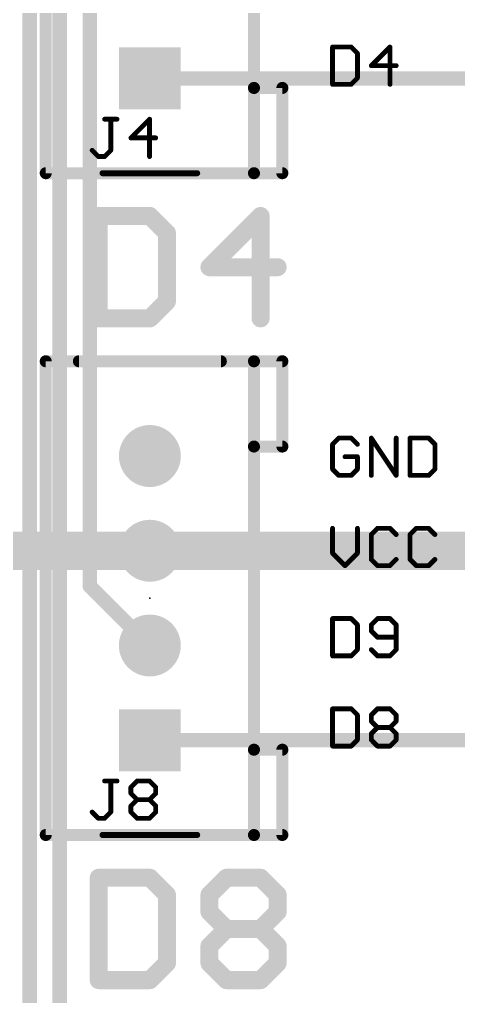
# Model space of a CAD drawing. Extents: x -0.23 to 5.5, y -0.23 to 4.66.
# Drawn here: x 0.617 to 0.982, y 0.819 to 1.631 of the extents above; entities that cross this region are included whole.
import ezdxf

# ---------------------------------------------------------------- set-up
doc = ezdxf.new("R2010")
doc.units = 0
for name, color, linetype in [('1', 14, 'CONTINUOUS'), ('16', 174, 'CONTINUOUS'), ('17', 94, 'CONTINUOUS'), ('21', 251, 'CONTINUOUS'), ('23', 178, 'CONTINUOUS'), ('25', 251, 'CONTINUOUS')]:
    doc.layers.add(name, color=color, linetype=linetype)

# ---------------------------------------------------------------- blocks, each defined once
blk = doc.blocks.new('SQUAREP')
blk.add_solid([(-0.5, -0.5), (0.5, -0.5), (-0.5, 0.5), (0.5, 0.5)])
blk = doc.blocks.new('ROUNDP')
at = {"const_width": 0.5}
blk.add_lwpolyline([(0, -0.25, 1), (0, 0.25, 1), (0, -0.25)], format="xyb", dxfattribs=at)

msp = doc.modelspace()

# ---------------------------------------------------------------- linework, layer by layer
at = {"layer": '1'}
for points, const_width in [([(0.725, 1.18937), (0.57437, 1.18937)], 0.032), ([(0.725, 1.03189), (1.12126, 1.03189)], 0.012)]:
    msp.add_lwpolyline(points, dxfattribs=dict(at, const_width=const_width))
for points, const_width in [([(0.725, 1.18137, 1), (0.725, 1.19737)], 0.016), ([(0.725, 1.03489, 1), (0.725, 1.02889)], 0.006)]:
    msp.add_lwpolyline(points, format="xyb", dxfattribs=dict(at, const_width=const_width))
at = {"layer": '16'}
for points, const_width in [([(0.625, 1.885), (0.625, 0.58189)], 0.012), ([(0.65, 1.875), (0.65, 0.63563)], 0.012), ([(0.675, 1.16), (0.675, 1.865)], 0.012), ([(0.725, 1.58189), (1.12126, 1.58189)], 0.012), ([(0.725, 1.18937), (1.2, 1.18937)], 0.032), ([(0.72437, 1.11063), (0.675, 1.16)], 0.012), ([(0.725, 1.11063), (0.72437, 1.11063)], 0.012)]:
    msp.add_lwpolyline(points, dxfattribs=dict(at, const_width=const_width))
for points, const_width in [([(0.725, 1.58489, 1), (0.725, 1.57889)], 0.006), ([(0.725, 1.19737, 1), (0.725, 1.18137)], 0.016), ([(0.677121, 1.162121, 1), (0.672879, 1.157879)], 0.006), ([(0.672, 1.16, 1), (0.678, 1.16)], 0.006), ([(0.72437, 1.11363, 1), (0.72437, 1.10763)], 0.006), ([(0.722249, 1.108509, 1), (0.726491, 1.112751)], 0.006), ([(0.725, 1.10763, 1), (0.725, 1.11363)], 0.006)]:
    msp.add_lwpolyline(points, format="xyb", dxfattribs=dict(at, const_width=const_width))
at = {"layer": '21'}
for points, const_width in [([(0.638386, 1.50315), (0.638386, 1.89685)], 0.01), ([(0.811614, 1.574016), (0.811614, 1.825984)], 0.01), ([(0.877, 1.608026), (0.877, 1.577)], 0.004), ([(0.892513, 1.608026), (0.877, 1.608026)], 0.004), ([(0.897684, 1.602855), (0.892513, 1.608026)], 0.004), ([(0.924741, 1.608026), (0.909227, 1.592513)], 0.004), ([(0.924741, 1.577), (0.924741, 1.608026)], 0.004), ([(0.897684, 1.582171), (0.897684, 1.602855)], 0.004), ([(0.909227, 1.592513), (0.929912, 1.592513)], 0.004), ([(0.892513, 1.577), (0.897684, 1.582171)], 0.004), ([(0.811614, 1.50315), (0.811614, 1.574016)], 0.01), ([(0.835236, 1.574016), (0.811614, 1.574016)], 0.01), ([(0.835236, 1.50315), (0.835236, 1.574016)], 0.01), ([(0.877, 1.577), (0.892513, 1.577)], 0.004), ([(0.638386, 1.50315), (0.811614, 1.50315)], 0.01), ([(0.68563, 1.50315), (0.76437, 1.50315)], 0.005), ([(0.811614, 1.50315), (0.835236, 1.50315)], 0.01), ([(0.6825, 1.467573), (0.6825, 1.3825)], 0.015), ([(0.725036, 1.467573), (0.6825, 1.467573)], 0.015), ([(0.739215, 1.453394), (0.725036, 1.467573)], 0.015), ([(0.817115, 1.467573), (0.774579, 1.425036)], 0.015), ([(0.817115, 1.3825), (0.817115, 1.467573)], 0.015), ([(0.739215, 1.396679), (0.739215, 1.453394)], 0.015), ([(0.774579, 1.425036), (0.831294, 1.425036)], 0.015), ([(0.725036, 1.3825), (0.739215, 1.396679)], 0.015), ([(0.6825, 1.3825), (0.725036, 1.3825)], 0.015), ([(0.811614, 1.34685), (0.638386, 1.34685)], 0.01), ([(0.638386, 0.95315), (0.638386, 1.34685)], 0.01), ([(0.665945, 1.34685), (0.784055, 1.34685)], 0.01), ([(0.811614, 1.275984), (0.811614, 1.34685)], 0.01), ([(0.835236, 1.34685), (0.811614, 1.34685)], 0.01), ([(0.835236, 1.275984), (0.835236, 1.34685)], 0.01), ([(0.882171, 1.283026), (0.877, 1.277855)], 0.004), ([(0.892513, 1.283026), (0.882171, 1.283026)], 0.004), ([(0.897684, 1.277855), (0.892513, 1.283026)], 0.004), ([(0.909227, 1.252), (0.909227, 1.283026)], 0.004), ([(0.909227, 1.283026), (0.929912, 1.252)], 0.004), ([(0.929912, 1.252), (0.929912, 1.283026)], 0.004), ([(0.941455, 1.283026), (0.941455, 1.252)], 0.004), ([(0.956968, 1.283026), (0.941455, 1.283026)], 0.004), ([(0.962139, 1.277855), (0.956968, 1.283026)], 0.004), ([(0.811614, 1.024016), (0.811614, 1.275984)], 0.01), ([(0.811614, 1.275984), (0.835236, 1.275984)], 0.01), ([(0.877, 1.277855), (0.877, 1.257171)], 0.004), ([(0.962139, 1.257171), (0.962139, 1.277855)], 0.004), ([(0.897684, 1.267513), (0.887342, 1.267513)], 0.004), ([(0.897684, 1.257171), (0.897684, 1.267513)], 0.004), ([(0.877, 1.257171), (0.882171, 1.252)], 0.004), ([(0.892513, 1.252), (0.897684, 1.257171)], 0.004), ([(0.956968, 1.252), (0.962139, 1.257171)], 0.004), ([(0.882171, 1.252), (0.892513, 1.252)], 0.004), ([(0.941455, 1.252), (0.956968, 1.252)], 0.004), ([(0.877, 1.208026), (0.877, 1.187342)], 0.004), ([(0.897684, 1.187342), (0.897684, 1.208026)], 0.004), ([(0.914398, 1.208026), (0.909227, 1.202855)], 0.004), ([(0.924741, 1.208026), (0.914398, 1.208026)], 0.004), ([(0.929912, 1.202855), (0.924741, 1.208026)], 0.004), ([(0.946626, 1.208026), (0.941455, 1.202855)], 0.004), ([(0.956968, 1.208026), (0.946626, 1.208026)], 0.004), ([(0.962139, 1.202855), (0.956968, 1.208026)], 0.004), ([(0.909227, 1.202855), (0.909227, 1.182171)], 0.004), ([(0.941455, 1.202855), (0.941455, 1.182171)], 0.004), ([(0.877, 1.187342), (0.887342, 1.177)], 0.004), ([(0.887342, 1.177), (0.897684, 1.187342)], 0.004), ([(0.909227, 1.182171), (0.914398, 1.177)], 0.004), ([(0.914398, 1.177), (0.924741, 1.177)], 0.004), ([(0.924741, 1.177), (0.929912, 1.182171)], 0.004), ([(0.941455, 1.182171), (0.946626, 1.177)], 0.004), ([(0.946626, 1.177), (0.956968, 1.177)], 0.004), ([(0.956968, 1.177), (0.962139, 1.182171)], 0.004), ([(0.877, 1.133026), (0.877, 1.102)], 0.004), ([(0.892513, 1.133026), (0.877, 1.133026)], 0.004), ([(0.897684, 1.127855), (0.892513, 1.133026)], 0.004), ([(0.897684, 1.107171), (0.897684, 1.127855)], 0.004), ([(0.914398, 1.133026), (0.909227, 1.127855)], 0.004), ([(0.909227, 1.127855), (0.909227, 1.122684)], 0.004), ([(0.924741, 1.133026), (0.914398, 1.133026)], 0.004), ([(0.929912, 1.127855), (0.924741, 1.133026)], 0.004), ([(0.929912, 1.107171), (0.929912, 1.127855)], 0.004), ([(0.909227, 1.122684), (0.914398, 1.117513)], 0.004), ([(0.914398, 1.117513), (0.929912, 1.117513)], 0.004), ([(0.892513, 1.102), (0.897684, 1.107171)], 0.004), ([(0.909227, 1.107171), (0.914398, 1.102)], 0.004), ([(0.924741, 1.102), (0.929912, 1.107171)], 0.004), ([(0.877, 1.102), (0.892513, 1.102)], 0.004), ([(0.914398, 1.102), (0.924741, 1.102)], 0.004), ([(0.877, 1.058026), (0.877, 1.027)], 0.004), ([(0.892513, 1.058026), (0.877, 1.058026)], 0.004), ([(0.897684, 1.052855), (0.892513, 1.058026)], 0.004), ([(0.909227, 1.052855), (0.914398, 1.058026)], 0.004), ([(0.914398, 1.058026), (0.924741, 1.058026)], 0.004), ([(0.924741, 1.058026), (0.929912, 1.052855)], 0.004), ([(0.897684, 1.032171), (0.897684, 1.052855)], 0.004), ([(0.909227, 1.047684), (0.909227, 1.052855)], 0.004), ([(0.914398, 1.042513), (0.909227, 1.047684)], 0.004), ([(0.929912, 1.047684), (0.924741, 1.042513)], 0.004), ([(0.929912, 1.052855), (0.929912, 1.047684)], 0.004), ([(0.909227, 1.037342), (0.914398, 1.042513)], 0.004), ([(0.909227, 1.032171), (0.909227, 1.037342)], 0.004), ([(0.914398, 1.042513), (0.924741, 1.042513)], 0.004), ([(0.924741, 1.042513), (0.929912, 1.037342)], 0.004), ([(0.929912, 1.037342), (0.929912, 1.032171)], 0.004), ([(0.892513, 1.027), (0.897684, 1.032171)], 0.004), ([(0.914398, 1.027), (0.909227, 1.032171)], 0.004), ([(0.929912, 1.032171), (0.924741, 1.027)], 0.004), ([(0.811614, 0.95315), (0.811614, 1.024016)], 0.01), ([(0.835236, 1.024016), (0.811614, 1.024016)], 0.01), ([(0.835236, 0.95315), (0.835236, 1.024016)], 0.01), ([(0.877, 1.027), (0.892513, 1.027)], 0.004), ([(0.924741, 1.027), (0.914398, 1.027)], 0.004), ([(0.638386, 0.95315), (0.811614, 0.95315)], 0.01), ([(0.811614, 0.95315), (0.835236, 0.95315)], 0.01), ([(0.68563, 0.95315), (0.76437, 0.95315)], 0.005), ([(0.6825, 0.917573), (0.6825, 0.8325)], 0.015), ([(0.725036, 0.917573), (0.6825, 0.917573)], 0.015), ([(0.739215, 0.903394), (0.725036, 0.917573)], 0.015), ([(0.774579, 0.903394), (0.788757, 0.917573)], 0.015), ([(0.788757, 0.917573), (0.817115, 0.917573)], 0.015), ([(0.817115, 0.917573), (0.831294, 0.903394)], 0.015), ([(0.739215, 0.846679), (0.739215, 0.903394)], 0.015), ([(0.774579, 0.889215), (0.774579, 0.903394)], 0.015), ([(0.831294, 0.903394), (0.831294, 0.889215)], 0.015), ([(0.788757, 0.875036), (0.774579, 0.889215)], 0.015), ([(0.831294, 0.889215), (0.817115, 0.875036)], 0.015), ([(0.774579, 0.860858), (0.788757, 0.875036)], 0.015), ([(0.788757, 0.875036), (0.817115, 0.875036)], 0.015), ([(0.817115, 0.875036), (0.831294, 0.860858)], 0.015), ([(0.774579, 0.846679), (0.774579, 0.860858)], 0.015), ([(0.831294, 0.860858), (0.831294, 0.846679)], 0.015), ([(0.725036, 0.8325), (0.739215, 0.846679)], 0.015), ([(0.788757, 0.8325), (0.774579, 0.846679)], 0.015), ([(0.831294, 0.846679), (0.817115, 0.8325)], 0.015), ([(0.6825, 0.8325), (0.725036, 0.8325)], 0.015), ([(0.817115, 0.8325), (0.788757, 0.8325)], 0.015)]:
    msp.add_lwpolyline(points, dxfattribs=dict(at, const_width=const_width))
for points, const_width in [([(0.878, 1.608026, 1), (0.876, 1.608026)], 0.002), ([(0.877, 1.609026, 1), (0.877, 1.607026)], 0.002), ([(0.89322, 1.608734, 1), (0.891806, 1.607319)], 0.002), ([(0.892513, 1.607026, 1), (0.892513, 1.609026)], 0.002), ([(0.925741, 1.608026, 1), (0.923741, 1.608026)], 0.002), ([(0.925448, 1.607319, 1), (0.924034, 1.608734)], 0.002), ([(0.898684, 1.602855, 1), (0.896684, 1.602855)], 0.002), ([(0.896977, 1.602148, 1), (0.898391, 1.603562)], 0.002), ([(0.909227, 1.593513, 1), (0.909227, 1.591513)], 0.002), ([(0.90852, 1.59322, 1), (0.909935, 1.591806)], 0.002), ([(0.929912, 1.591513, 1), (0.929912, 1.593513)], 0.002), ([(0.898391, 1.581464, 1), (0.896977, 1.582878)], 0.002), ([(0.814114, 1.574016, 1), (0.809114, 1.574016)], 0.005), ([(0.811614, 1.576516, 1), (0.811614, 1.571516)], 0.005), ([(0.809114, 1.574016, 1), (0.814114, 1.574016)], 0.005), ([(0.837736, 1.574016, 1), (0.832736, 1.574016)], 0.005), ([(0.835236, 1.571516, 1), (0.835236, 1.576516)], 0.005), ([(0.877, 1.578, 1), (0.877, 1.576)], 0.002), ([(0.876, 1.577, 1), (0.878, 1.577)], 0.002), ([(0.891806, 1.577707, 1), (0.89322, 1.576293)], 0.002), ([(0.892513, 1.576, 1), (0.892513, 1.578)], 0.002), ([(0.896684, 1.582171, 1), (0.898684, 1.582171)], 0.002), ([(0.923741, 1.577, 1), (0.925741, 1.577)], 0.002), ([(0.638386, 1.50565, 1), (0.638386, 1.50065)], 0.005), ([(0.635886, 1.50315, 1), (0.640886, 1.50315)], 0.005), ([(0.68563, 1.5044, 1), (0.68563, 1.5019)], 0.0025), ([(0.76437, 1.5019, 1), (0.76437, 1.5044)], 0.0025), ([(0.811614, 1.50565, 1), (0.811614, 1.50065)], 0.005), ([(0.809114, 1.50315, 1), (0.814114, 1.50315)], 0.005), ([(0.811614, 1.50065, 1), (0.811614, 1.50565)], 0.005), ([(0.832736, 1.50315, 1), (0.837736, 1.50315)], 0.005), ([(0.835236, 1.50065, 1), (0.835236, 1.50565)], 0.005), ([(0.68625, 1.467573, 1), (0.67875, 1.467573)], 0.0075), ([(0.6825, 1.471323, 1), (0.6825, 1.463823)], 0.0075), ([(0.727688, 1.470224, 1), (0.722385, 1.464921)], 0.0075), ([(0.725036, 1.463823, 1), (0.725036, 1.471323)], 0.0075), ([(0.820865, 1.467573, 1), (0.813365, 1.467573)], 0.0075), ([(0.819767, 1.464921, 1), (0.814463, 1.470224)], 0.0075), ([(0.742965, 1.453394, 1), (0.735465, 1.453394)], 0.0075), ([(0.736563, 1.450742, 1), (0.741867, 1.456045)], 0.0075), ([(0.774579, 1.428786, 1), (0.774579, 1.421286)], 0.0075), ([(0.771927, 1.427688, 1), (0.77723, 1.422385)], 0.0075), ([(0.831294, 1.421286, 1), (0.831294, 1.428786)], 0.0075), ([(0.735465, 1.396679, 1), (0.742965, 1.396679)], 0.0075), ([(0.741867, 1.394027, 1), (0.736563, 1.39933)], 0.0075), ([(0.6825, 1.38625, 1), (0.6825, 1.37875)], 0.0075), ([(0.722385, 1.385152, 1), (0.727688, 1.379848)], 0.0075), ([(0.725036, 1.37875, 1), (0.725036, 1.38625)], 0.0075), ([(0.67875, 1.3825, 1), (0.68625, 1.3825)], 0.0075), ([(0.813365, 1.3825, 1), (0.820865, 1.3825)], 0.0075), ([(0.638386, 1.34935, 1), (0.638386, 1.34435)], 0.005), ([(0.640886, 1.34685, 1), (0.635886, 1.34685)], 0.005), ([(0.665945, 1.34935, 1), (0.665945, 1.34435)], 0.005), ([(0.784055, 1.34435, 1), (0.784055, 1.34935)], 0.005), ([(0.814114, 1.34685, 1), (0.809114, 1.34685)], 0.005), ([(0.811614, 1.34935, 1), (0.811614, 1.34435)], 0.005), ([(0.811614, 1.34435, 1), (0.811614, 1.34935)], 0.005), ([(0.837736, 1.34685, 1), (0.832736, 1.34685)], 0.005), ([(0.835236, 1.34435, 1), (0.835236, 1.34935)], 0.005), ([(0.882171, 1.284026, 1), (0.882171, 1.282026)], 0.002), ([(0.882878, 1.282319, 1), (0.881464, 1.283734)], 0.002), ([(0.89322, 1.283734, 1), (0.891806, 1.282319)], 0.002), ([(0.892513, 1.282026, 1), (0.892513, 1.284026)], 0.002), ([(0.91006, 1.283581, 1), (0.908395, 1.282472)], 0.002), ([(0.910227, 1.283026, 1), (0.908227, 1.283026)], 0.002), ([(0.930912, 1.283026, 1), (0.928912, 1.283026)], 0.002), ([(0.942455, 1.283026, 1), (0.940455, 1.283026)], 0.002), ([(0.941455, 1.284026, 1), (0.941455, 1.282026)], 0.002), ([(0.957675, 1.283734, 1), (0.956261, 1.282319)], 0.002), ([(0.956968, 1.282026, 1), (0.956968, 1.284026)], 0.002), ([(0.814114, 1.275984, 1), (0.809114, 1.275984)], 0.005), ([(0.811614, 1.278484, 1), (0.811614, 1.273484)], 0.005), ([(0.809114, 1.275984, 1), (0.814114, 1.275984)], 0.005), ([(0.832736, 1.275984, 1), (0.837736, 1.275984)], 0.005), ([(0.835236, 1.273484, 1), (0.835236, 1.278484)], 0.005), ([(0.878, 1.277855, 1), (0.876, 1.277855)], 0.002), ([(0.876293, 1.278562, 1), (0.877707, 1.277148)], 0.002), ([(0.896977, 1.277148, 1), (0.898391, 1.278562)], 0.002), ([(0.963139, 1.277855, 1), (0.961139, 1.277855)], 0.002), ([(0.961432, 1.277148, 1), (0.962846, 1.278562)], 0.002), ([(0.887342, 1.268513, 1), (0.887342, 1.266513)], 0.002), ([(0.898684, 1.267513, 1), (0.896684, 1.267513)], 0.002), ([(0.897684, 1.266513, 1), (0.897684, 1.268513)], 0.002), ([(0.877707, 1.257878, 1), (0.876293, 1.256464)], 0.002), ([(0.898391, 1.256464, 1), (0.896977, 1.257878)], 0.002), ([(0.962846, 1.256464, 1), (0.961432, 1.257878)], 0.002), ([(0.876, 1.257171, 1), (0.878, 1.257171)], 0.002), ([(0.882171, 1.253, 1), (0.882171, 1.251)], 0.002), ([(0.881464, 1.251293, 1), (0.882878, 1.252707)], 0.002), ([(0.891806, 1.252707, 1), (0.89322, 1.251293)], 0.002), ([(0.892513, 1.251, 1), (0.892513, 1.253)], 0.002), ([(0.896684, 1.257171, 1), (0.898684, 1.257171)], 0.002), ([(0.908227, 1.252, 1), (0.910227, 1.252)], 0.002), ([(0.928912, 1.252, 1), (0.930912, 1.252)], 0.002), ([(0.92908, 1.251445, 1), (0.930744, 1.252555)], 0.002), ([(0.941455, 1.253, 1), (0.941455, 1.251)], 0.002), ([(0.940455, 1.252, 1), (0.942455, 1.252)], 0.002), ([(0.956261, 1.252707, 1), (0.957675, 1.251293)], 0.002), ([(0.956968, 1.251, 1), (0.956968, 1.253)], 0.002), ([(0.961139, 1.257171, 1), (0.963139, 1.257171)], 0.002), ([(0.878, 1.208026, 1), (0.876, 1.208026)], 0.002), ([(0.898684, 1.208026, 1), (0.896684, 1.208026)], 0.002), ([(0.914398, 1.209026, 1), (0.914398, 1.207026)], 0.002), ([(0.915106, 1.207319, 1), (0.913691, 1.208734)], 0.002), ([(0.925448, 1.208734, 1), (0.924034, 1.207319)], 0.002), ([(0.924741, 1.207026, 1), (0.924741, 1.209026)], 0.002), ([(0.946626, 1.209026, 1), (0.946626, 1.207026)], 0.002), ([(0.947333, 1.207319, 1), (0.945919, 1.208734)], 0.002), ([(0.957675, 1.208734, 1), (0.956261, 1.207319)], 0.002), ([(0.956968, 1.207026, 1), (0.956968, 1.209026)], 0.002), ([(0.910227, 1.202855, 1), (0.908227, 1.202855)], 0.002), ([(0.90852, 1.203562, 1), (0.909935, 1.202148)], 0.002), ([(0.929205, 1.202148, 1), (0.930619, 1.203562)], 0.002), ([(0.942455, 1.202855, 1), (0.940455, 1.202855)], 0.002), ([(0.940748, 1.203562, 1), (0.942162, 1.202148)], 0.002), ([(0.961432, 1.202148, 1), (0.962846, 1.203562)], 0.002), ([(0.877707, 1.188049, 1), (0.876293, 1.186635)], 0.002), ([(0.876, 1.187342, 1), (0.878, 1.187342)], 0.002), ([(0.896684, 1.187342, 1), (0.898684, 1.187342)], 0.002), ([(0.898391, 1.186635, 1), (0.896977, 1.188049)], 0.002), ([(0.886635, 1.177707, 1), (0.888049, 1.176293)], 0.002), ([(0.886635, 1.176293, 1), (0.888049, 1.177707)], 0.002), ([(0.909935, 1.182878, 1), (0.90852, 1.181464)], 0.002), ([(0.908227, 1.182171, 1), (0.910227, 1.182171)], 0.002), ([(0.914398, 1.178, 1), (0.914398, 1.176)], 0.002), ([(0.913691, 1.176293, 1), (0.915106, 1.177707)], 0.002), ([(0.924034, 1.177707, 1), (0.925448, 1.176293)], 0.002), ([(0.924741, 1.176, 1), (0.924741, 1.178)], 0.002), ([(0.930619, 1.181464, 1), (0.929205, 1.182878)], 0.002), ([(0.942162, 1.182878, 1), (0.940748, 1.181464)], 0.002), ([(0.940455, 1.182171, 1), (0.942455, 1.182171)], 0.002), ([(0.946626, 1.178, 1), (0.946626, 1.176)], 0.002), ([(0.945919, 1.176293, 1), (0.947333, 1.177707)], 0.002), ([(0.956261, 1.177707, 1), (0.957675, 1.176293)], 0.002), ([(0.956968, 1.176, 1), (0.956968, 1.178)], 0.002), ([(0.962846, 1.181464, 1), (0.961432, 1.182878)], 0.002), ([(0.878, 1.133026, 1), (0.876, 1.133026)], 0.002), ([(0.877, 1.134026, 1), (0.877, 1.132026)], 0.002), ([(0.89322, 1.133734, 1), (0.891806, 1.132319)], 0.002), ([(0.892513, 1.132026, 1), (0.892513, 1.134026)], 0.002), ([(0.898684, 1.127855, 1), (0.896684, 1.127855)], 0.002), ([(0.896977, 1.127148, 1), (0.898391, 1.128562)], 0.002), ([(0.910227, 1.127855, 1), (0.908227, 1.127855)], 0.002), ([(0.90852, 1.128562, 1), (0.909935, 1.127148)], 0.002), ([(0.914398, 1.134026, 1), (0.914398, 1.132026)], 0.002), ([(0.915106, 1.132319, 1), (0.913691, 1.133734)], 0.002), ([(0.925448, 1.133734, 1), (0.924034, 1.132319)], 0.002), ([(0.924741, 1.132026, 1), (0.924741, 1.134026)], 0.002), ([(0.930912, 1.127855, 1), (0.928912, 1.127855)], 0.002), ([(0.929205, 1.127148, 1), (0.930619, 1.128562)], 0.002), ([(0.909935, 1.123391, 1), (0.90852, 1.121977)], 0.002), ([(0.908227, 1.122684, 1), (0.910227, 1.122684)], 0.002), ([(0.914398, 1.118513, 1), (0.914398, 1.116513)], 0.002), ([(0.913691, 1.116806, 1), (0.915106, 1.11822)], 0.002), ([(0.929912, 1.116513, 1), (0.929912, 1.118513)], 0.002), ([(0.896684, 1.107171, 1), (0.898684, 1.107171)], 0.002), ([(0.898391, 1.106464, 1), (0.896977, 1.107878)], 0.002), ([(0.909935, 1.107878, 1), (0.90852, 1.106464)], 0.002), ([(0.928912, 1.107171, 1), (0.930912, 1.107171)], 0.002), ([(0.930619, 1.106464, 1), (0.929205, 1.107878)], 0.002), ([(0.877, 1.103, 1), (0.877, 1.101)], 0.002), ([(0.876, 1.102, 1), (0.878, 1.102)], 0.002), ([(0.891806, 1.102707, 1), (0.89322, 1.101293)], 0.002), ([(0.892513, 1.101, 1), (0.892513, 1.103)], 0.002), ([(0.914398, 1.103, 1), (0.914398, 1.101)], 0.002), ([(0.913691, 1.101293, 1), (0.915106, 1.102707)], 0.002), ([(0.924034, 1.102707, 1), (0.925448, 1.101293)], 0.002), ([(0.924741, 1.101, 1), (0.924741, 1.103)], 0.002), ([(0.878, 1.058026, 1), (0.876, 1.058026)], 0.002), ([(0.877, 1.059026, 1), (0.877, 1.057026)], 0.002), ([(0.89322, 1.058734, 1), (0.891806, 1.057319)], 0.002), ([(0.892513, 1.057026, 1), (0.892513, 1.059026)], 0.002), ([(0.914398, 1.059026, 1), (0.914398, 1.057026)], 0.002), ([(0.915106, 1.057319, 1), (0.913691, 1.058734)], 0.002), ([(0.925448, 1.058734, 1), (0.924034, 1.057319)], 0.002), ([(0.924741, 1.057026, 1), (0.924741, 1.059026)], 0.002), ([(0.898684, 1.052855, 1), (0.896684, 1.052855)], 0.002), ([(0.896977, 1.052148, 1), (0.898391, 1.053562)], 0.002), ([(0.910227, 1.052855, 1), (0.908227, 1.052855)], 0.002), ([(0.90852, 1.053562, 1), (0.909935, 1.052148)], 0.002), ([(0.909935, 1.048391, 1), (0.90852, 1.046977)], 0.002), ([(0.908227, 1.047684, 1), (0.910227, 1.047684)], 0.002), ([(0.930912, 1.052855, 1), (0.928912, 1.052855)], 0.002), ([(0.928912, 1.047684, 1), (0.930912, 1.047684)], 0.002), ([(0.929205, 1.052148, 1), (0.930619, 1.053562)], 0.002), ([(0.930619, 1.046977, 1), (0.929205, 1.048391)], 0.002), ([(0.910227, 1.037342, 1), (0.908227, 1.037342)], 0.002), ([(0.914398, 1.043513, 1), (0.914398, 1.041513)], 0.002), ([(0.915106, 1.041806, 1), (0.913691, 1.04322)], 0.002), ([(0.913691, 1.041806, 1), (0.915106, 1.04322)], 0.002), ([(0.925448, 1.04322, 1), (0.924034, 1.041806)], 0.002), ([(0.924034, 1.04322, 1), (0.925448, 1.041806)], 0.002), ([(0.924741, 1.041513, 1), (0.924741, 1.043513)], 0.002), ([(0.930912, 1.037342, 1), (0.928912, 1.037342)], 0.002), ([(0.896684, 1.032171, 1), (0.898684, 1.032171)], 0.002), ([(0.898391, 1.031464, 1), (0.896977, 1.032878)], 0.002), ([(0.90852, 1.038049, 1), (0.909935, 1.036635)], 0.002), ([(0.909935, 1.032878, 1), (0.90852, 1.031464)], 0.002), ([(0.908227, 1.032171, 1), (0.910227, 1.032171)], 0.002), ([(0.928912, 1.032171, 1), (0.930912, 1.032171)], 0.002), ([(0.929205, 1.036635, 1), (0.930619, 1.038049)], 0.002), ([(0.930619, 1.031464, 1), (0.929205, 1.032878)], 0.002), ([(0.814114, 1.024016, 1), (0.809114, 1.024016)], 0.005), ([(0.811614, 1.026516, 1), (0.811614, 1.021516)], 0.005), ([(0.809114, 1.024016, 1), (0.814114, 1.024016)], 0.005), ([(0.837736, 1.024016, 1), (0.832736, 1.024016)], 0.005), ([(0.835236, 1.021516, 1), (0.835236, 1.026516)], 0.005), ([(0.877, 1.028, 1), (0.877, 1.026)], 0.002), ([(0.876, 1.027, 1), (0.878, 1.027)], 0.002), ([(0.891806, 1.027707, 1), (0.89322, 1.026293)], 0.002), ([(0.892513, 1.026, 1), (0.892513, 1.028)], 0.002), ([(0.914398, 1.028, 1), (0.914398, 1.026)], 0.002), ([(0.913691, 1.026293, 1), (0.915106, 1.027707)], 0.002), ([(0.924034, 1.027707, 1), (0.925448, 1.026293)], 0.002), ([(0.924741, 1.026, 1), (0.924741, 1.028)], 0.002), ([(0.638386, 0.95565, 1), (0.638386, 0.95065)], 0.005), ([(0.811614, 0.95565, 1), (0.811614, 0.95065)], 0.005), ([(0.811614, 0.95065, 1), (0.811614, 0.95565)], 0.005), ([(0.835236, 0.95065, 1), (0.835236, 0.95565)], 0.005), ([(0.635886, 0.95315, 1), (0.640886, 0.95315)], 0.005), ([(0.68563, 0.9544, 1), (0.68563, 0.9519)], 0.0025), ([(0.76437, 0.9519, 1), (0.76437, 0.9544)], 0.0025), ([(0.809114, 0.95315, 1), (0.814114, 0.95315)], 0.005), ([(0.832736, 0.95315, 1), (0.837736, 0.95315)], 0.005), ([(0.68625, 0.917573, 1), (0.67875, 0.917573)], 0.0075), ([(0.6825, 0.921323, 1), (0.6825, 0.913823)], 0.0075), ([(0.727688, 0.920224, 1), (0.722385, 0.914921)], 0.0075), ([(0.725036, 0.913823, 1), (0.725036, 0.921323)], 0.0075), ([(0.788757, 0.921323, 1), (0.788757, 0.913823)], 0.0075), ([(0.791409, 0.914921, 1), (0.786106, 0.920224)], 0.0075), ([(0.819767, 0.920224, 1), (0.814463, 0.914921)], 0.0075), ([(0.817115, 0.913823, 1), (0.817115, 0.921323)], 0.0075), ([(0.742965, 0.903394, 1), (0.735465, 0.903394)], 0.0075), ([(0.736563, 0.900742, 1), (0.741867, 0.906045)], 0.0075), ([(0.778329, 0.903394, 1), (0.770829, 0.903394)], 0.0075), ([(0.771927, 0.906045, 1), (0.77723, 0.900742)], 0.0075), ([(0.835044, 0.903394, 1), (0.827544, 0.903394)], 0.0075), ([(0.828642, 0.900742, 1), (0.833945, 0.906045)], 0.0075), ([(0.77723, 0.891867, 1), (0.771927, 0.886563)], 0.0075), ([(0.833945, 0.886563, 1), (0.828642, 0.891867)], 0.0075), ([(0.770829, 0.889215, 1), (0.778329, 0.889215)], 0.0075), ([(0.827544, 0.889215, 1), (0.835044, 0.889215)], 0.0075), ([(0.788757, 0.878786, 1), (0.788757, 0.871286)], 0.0075), ([(0.791409, 0.872385, 1), (0.786106, 0.877688)], 0.0075), ([(0.786106, 0.872385, 1), (0.791409, 0.877688)], 0.0075), ([(0.819767, 0.877688, 1), (0.814463, 0.872385)], 0.0075), ([(0.814463, 0.877688, 1), (0.819767, 0.872385)], 0.0075), ([(0.817115, 0.871286, 1), (0.817115, 0.878786)], 0.0075), ([(0.778329, 0.860858, 1), (0.770829, 0.860858)], 0.0075), ([(0.771927, 0.863509, 1), (0.77723, 0.858206)], 0.0075), ([(0.835044, 0.860858, 1), (0.827544, 0.860858)], 0.0075), ([(0.828642, 0.858206, 1), (0.833945, 0.863509)], 0.0075), ([(0.741867, 0.844027, 1), (0.736563, 0.84933)], 0.0075), ([(0.77723, 0.84933, 1), (0.771927, 0.844027)], 0.0075), ([(0.833945, 0.844027, 1), (0.828642, 0.84933)], 0.0075), ([(0.735465, 0.846679, 1), (0.742965, 0.846679)], 0.0075), ([(0.770829, 0.846679, 1), (0.778329, 0.846679)], 0.0075), ([(0.827544, 0.846679, 1), (0.835044, 0.846679)], 0.0075), ([(0.6825, 0.83625, 1), (0.6825, 0.82875)], 0.0075), ([(0.722385, 0.835152, 1), (0.727688, 0.829848)], 0.0075), ([(0.725036, 0.82875, 1), (0.725036, 0.83625)], 0.0075), ([(0.788757, 0.83625, 1), (0.788757, 0.82875)], 0.0075), ([(0.786106, 0.829848, 1), (0.791409, 0.835152)], 0.0075), ([(0.814463, 0.835152, 1), (0.819767, 0.829848)], 0.0075), ([(0.817115, 0.82875, 1), (0.817115, 0.83625)], 0.0075), ([(0.67875, 0.8325, 1), (0.68625, 0.8325)], 0.0075)]:
    msp.add_lwpolyline(points, format="xyb", dxfattribs=dict(at, const_width=const_width))
at = {"layer": '23'}
msp.add_point((0.725, 1.15), dxfattribs=at)
at = {"layer": '25', "const_width": 0.004}
for points in [[(0.687342, 1.548026), (0.697684, 1.548026)], [(0.692513, 1.522171), (0.692513, 1.548026)], [(0.724741, 1.548026), (0.709227, 1.532513)], [(0.724741, 1.517), (0.724741, 1.548026)], [(0.709227, 1.532513), (0.729912, 1.532513)], [(0.677, 1.522171), (0.682171, 1.517)], [(0.682171, 1.517), (0.687342, 1.517)], [(0.687342, 1.517), (0.692513, 1.522171)], [(0.687342, 0.998026), (0.697684, 0.998026)], [(0.692513, 0.972171), (0.692513, 0.998026)], [(0.709227, 0.992855), (0.714398, 0.998026)], [(0.714398, 0.998026), (0.724741, 0.998026)], [(0.724741, 0.998026), (0.729912, 0.992855)], [(0.709227, 0.987684), (0.709227, 0.992855)], [(0.729912, 0.992855), (0.729912, 0.987684)], [(0.714398, 0.982513), (0.709227, 0.987684)], [(0.709227, 0.977342), (0.714398, 0.982513)], [(0.714398, 0.982513), (0.724741, 0.982513)], [(0.729912, 0.987684), (0.724741, 0.982513)], [(0.724741, 0.982513), (0.729912, 0.977342)], [(0.709227, 0.972171), (0.709227, 0.977342)], [(0.729912, 0.977342), (0.729912, 0.972171)], [(0.677, 0.972171), (0.682171, 0.967)], [(0.682171, 0.967), (0.687342, 0.967)], [(0.687342, 0.967), (0.692513, 0.972171)], [(0.714398, 0.967), (0.709227, 0.972171)], [(0.724741, 0.967), (0.714398, 0.967)], [(0.729912, 0.972171), (0.724741, 0.967)]]:
    msp.add_lwpolyline(points, dxfattribs=at)
at = {"layer": '25', "const_width": 0.002}
for points in [[(0.687342, 1.549026, 1), (0.687342, 1.547026)], [(0.693513, 1.548026, 1), (0.691513, 1.548026)], [(0.697684, 1.547026, 1), (0.697684, 1.549026)], [(0.725741, 1.548026, 1), (0.723741, 1.548026)], [(0.725448, 1.547319, 1), (0.724034, 1.548734)], [(0.709227, 1.533513, 1), (0.709227, 1.531513)], [(0.70852, 1.53322, 1), (0.709935, 1.531806)], [(0.729912, 1.531513, 1), (0.729912, 1.533513)], [(0.677707, 1.522878, 1), (0.676293, 1.521464)], [(0.682171, 1.518, 1), (0.682171, 1.516)], [(0.681464, 1.516293, 1), (0.682878, 1.517707)], [(0.686635, 1.517707, 1), (0.688049, 1.516293)], [(0.687342, 1.516, 1), (0.687342, 1.518)], [(0.691513, 1.522171, 1), (0.693513, 1.522171)], [(0.69322, 1.521464, 1), (0.691806, 1.522878)], [(0.723741, 1.517, 1), (0.725741, 1.517)], [(0.687342, 0.999026, 1), (0.687342, 0.997026)], [(0.693513, 0.998026, 1), (0.691513, 0.998026)], [(0.697684, 0.997026, 1), (0.697684, 0.999026)], [(0.714398, 0.999026, 1), (0.714398, 0.997026)], [(0.715106, 0.997319, 1), (0.713691, 0.998734)], [(0.725448, 0.998734, 1), (0.724034, 0.997319)], [(0.724741, 0.997026, 1), (0.724741, 0.999026)], [(0.710227, 0.992855, 1), (0.708227, 0.992855)], [(0.70852, 0.993562, 1), (0.709935, 0.992148)], [(0.730912, 0.992855, 1), (0.728912, 0.992855)], [(0.729205, 0.992148, 1), (0.730619, 0.993562)], [(0.709935, 0.988391, 1), (0.70852, 0.986977)], [(0.708227, 0.987684, 1), (0.710227, 0.987684)], [(0.714398, 0.983513, 1), (0.714398, 0.981513)], [(0.715106, 0.981806, 1), (0.713691, 0.98322)], [(0.713691, 0.981806, 1), (0.715106, 0.98322)], [(0.725448, 0.98322, 1), (0.724034, 0.981806)], [(0.724034, 0.98322, 1), (0.725448, 0.981806)], [(0.724741, 0.981513, 1), (0.724741, 0.983513)], [(0.728912, 0.987684, 1), (0.730912, 0.987684)], [(0.730619, 0.986977, 1), (0.729205, 0.988391)], [(0.710227, 0.977342, 1), (0.708227, 0.977342)], [(0.70852, 0.978049, 1), (0.709935, 0.976635)], [(0.730912, 0.977342, 1), (0.728912, 0.977342)], [(0.729205, 0.976635, 1), (0.730619, 0.978049)], [(0.677707, 0.972878, 1), (0.676293, 0.971464)], [(0.682171, 0.968, 1), (0.682171, 0.966)], [(0.681464, 0.966293, 1), (0.682878, 0.967707)], [(0.686635, 0.967707, 1), (0.688049, 0.966293)], [(0.687342, 0.966, 1), (0.687342, 0.968)], [(0.691513, 0.972171, 1), (0.693513, 0.972171)], [(0.69322, 0.971464, 1), (0.691806, 0.972878)], [(0.709935, 0.972878, 1), (0.70852, 0.971464)], [(0.708227, 0.972171, 1), (0.710227, 0.972171)], [(0.714398, 0.968, 1), (0.714398, 0.966)], [(0.713691, 0.966293, 1), (0.715106, 0.967707)], [(0.724034, 0.967707, 1), (0.725448, 0.966293)], [(0.724741, 0.966, 1), (0.724741, 0.968)], [(0.728912, 0.972171, 1), (0.730912, 0.972171)], [(0.730619, 0.971464, 1), (0.729205, 0.972878)]]:
    msp.add_lwpolyline(points, format="xyb", dxfattribs=at)

# ---------------------------------------------------------------- block references
at = {"layer": '17', "xscale": 0.051496, "yscale": 0.051496, "rotation": 90}
for name, p in [('SQUAREP', (0.725, 1.58189)), ('SQUAREP', (0.725, 1.58189)), ('ROUNDP', (0.725, 1.26811)), ('ROUNDP', (0.725, 1.26811)), ('ROUNDP', (0.725, 1.18937)), ('ROUNDP', (0.725, 1.18937)), ('ROUNDP', (0.725, 1.11063)), ('ROUNDP', (0.725, 1.11063)), ('SQUAREP', (0.725, 1.03189)), ('SQUAREP', (0.725, 1.03189))]:
    msp.add_blockref(name, p, dxfattribs=at)

doc.saveas('drawing.dxf')
